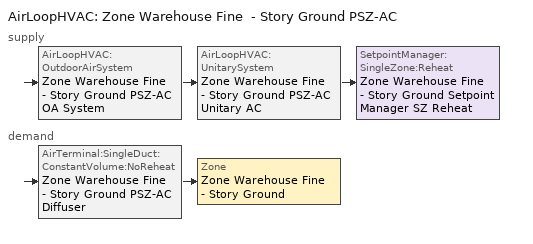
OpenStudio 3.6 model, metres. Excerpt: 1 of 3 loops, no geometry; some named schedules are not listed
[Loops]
AirLoopHVAC 'Zone Warehouse Fine  - Story Ground PSZ-AC'
 supply: AirLoopHVAC:OutdoorAirSystem 'Zone Warehouse Fine  - Story Ground PSZ-AC OA System' > AirLoopHVAC:UnitarySystem 'Zone Warehouse Fine  - Story Ground PSZ-AC Unitary AC' > SetpointManager:SingleZone:Reheat 'Zone Warehouse Fine  - Story Ground Setpoint Manager SZ Reheat'
 demand: AirTerminal:SingleDuct:ConstantVolume:NoReheat 'Zone Warehouse Fine  - Story Ground PSZ-AC Diffuser' > Zone 'Zone Warehouse Fine  - Story Ground'
[Sizing:Zone]
Zone Warehouse Fine  - Story Ground: Zone Cooling Design Supply Air Temperature Input Method=SupplyAirTemperature; Zone Cooling Design Supply Air Temperature {C}=12.7778; Zone Cooling Design Supply Air Temperature Difference {deltaC}=11.11; Zone Heating Design Supply Air Temperature Input Method=SupplyAirTemperature; Zone Heating Design Supply Air Temperature {C}=50; Zone Heating Design Supply Air Temperature Difference {deltaC}=11.11; Zone Cooling Design Supply Air Humidity Ratio {kg-H2O/kg-air}=0.0085; Zone Heating Design Supply Air Humidity Ratio {kg-H2O/kg-air}=0.008; Cooling Design Air Flow Method=DesignDay; Heating Design Air Flow Method=DesignDay; Account for Dedicated Outdoor Air System=No; Dedicated Outdoor Air System Control Strategy=NeutralSupplyAir; Dedicated Outdoor Air Low Setpoint Temperature for Design {C}=autosize; Dedicated Outdoor Air High Setpoint Temperature for Design {C}=autosize; Zone Load Sizing Method=Sensible Load Only No Latent Load; Zone Latent Cooling Design Supply Air Humidity Ratio Input Method=HumidityRatioDifference; Zone Cooling Design Supply Air Humidity Ratio Difference {kgWater/kgDryAir}=0.005; Zone Latent Heating Design Supply Air Humidity Ratio Input Method=HumidityRatioDifference; Zone Humidification Design Supply Air Humidity Ratio Difference {kgWater/kgDryAir}=0.005
[Zone equipment]
Zone Warehouse Fine  - Story Ground: Zone Warehouse Fine  - Story Ground PSZ-AC Diffuser
[AirLoopHVAC]
Zone Warehouse Fine  - Story Ground PSZ-AC: Availability Schedule=Zone Warehouse Fine  - Story Ground PSZ-AC Occ Sch; Design Supply Air Flow Rate {m3/s}=autosize; Design Return Air Flow Fraction of Supply Air Flow=1
[Sizing:System]
Zone Warehouse Fine  - Story Ground PSZ-AC: Type of Load to Size On=Sensible; Design Outdoor Air Flow Rate {m3/s}=Autosize; Central Heating Maximum System Air Flow Ratio=1; Preheat Design Temperature {C}=7.22222; Preheat Design Humidity Ratio {kg-H2O/kg-Air}=0.008; Precool Design Temperature {C}=12.7778; Precool Design Humidity Ratio {kg-H2O/kg-Air}=0.008; Central Cooling Design Supply Air Temperature {C}=12.7778; Central Heating Design Supply Air Temperature {C}=50; Sizing Option=Coincident; 100% Outdoor Air in Cooling=No; 100% Outdoor Air in Heating=No; Central Cooling Design Supply Air Humidity Ratio {kg-H2O/kg-Air}=0.0085; Central Heating Design Supply Air Humidity Ratio {kg-H2O/kg-Air}=0.008; Cooling Design Air Flow Method=DesignDay; Heating Design Air Flow Method=DesignDay; System Outdoor Air Method=ZoneSum; Zone Maximum Outdoor Air Fraction=1; Cooling Supply Air Flow Rate Per Floor Area {m3/s-m2}=0.00996765; Cooling Fraction of Autosized Cooling Supply Air Flow Rate=1; Cooling Supply Air Flow Rate Per Unit Cooling Capacity {m3/s-W}=3.94755e-05; Heating Supply Air Flow Rate Per Floor Area {m3/s-m2}=0.00996765; Heating Fraction of Autosized Heating Supply Air Flow Rate=1; Heating Fraction of Autosized Cooling Supply Air Flow Rate=1; Heating Supply Air Flow Rate Per Unit Heating Capacity {m3/s-W}=3.15882e-05; Cooling Design Capacity Method=CoolingDesignCapacity; Cooling Design Capacity {W}=autosize; Cooling Design Capacity Per Floor Area {W/m2}=234.7; Fraction of Autosized Cooling Design Capacity=1; Heating Design Capacity Method=HeatingDesignCapacity; Heating Design Capacity {W}=autosize; Heating Design Capacity Per Floor Area {W/m2}=157; Fraction of Autosized Heating Design Capacity=1; Central Cooling Capacity Control Method=OnOff; Occupant Diversity=autosize
[SetpointManager:SingleZone:Reheat]
Zone Warehouse Fine  - Story Ground Setpoint Manager SZ Reheat: Minimum Supply Air Temperature {C}=12.7778; Maximum Supply Air Temperature {C}=50; Control Zone=Zone Warehouse Fine  - Story Ground; Setpoint Node or NodeList=Zone Warehouse Fine  - Story Ground PSZ-AC Supply Outlet Node
[Coil:Heating:Electric] Efficiency=1
Name | Availability Schedule | Nominal Capacity {W}
Zone Warehouse Fine  - Story Ground PSZ-AC Electric Htg Coil | Always On Discrete
Zone Warehouse Fine  - Story Ground PSZ-AC No Heat | Always Off Discrete | 0
[Coil:Cooling:DX:SingleSpeed]
Zone Warehouse Fine  - Story Ground PSZ-AC 1spd DX AC Clg Coil 4kBtu/hr 13.0SEER: Availability Schedule=Always On Discrete; Rated Total Cooling Capacity {W}=autosize; Rated Sensible Heat Ratio=autosize; Rated COP {W/W}=3.91157; Rated Air Flow Rate {m3/s}=autosize; Rated Evaporator Fan Power Per Volume Flow Rate 2017 {W/(m3/s)}=773.3; Rated Evaporator Fan Power Per Volume Flow Rate 2023 {W/(m3/s)}=934.4; Total Cooling Capacity Function of Temperature Curve=PSZ-Fine Storage DX Coil Cap-FT; Total Cooling Capacity Function of Flow Fraction Curve=DX Coil Cap-FF; Energy Input Ratio Function of Temperature Curve=PSZ-AC DX Coil EIR-FT; Energy Input Ratio Function of Flow Fraction Curve=Split DX Coil EIR-FF; Part Load Fraction Correlation Curve=HPACCOOLPLFFPLR; Minimum Outdoor Dry-Bulb Temperature for Compressor Operation {C}=-25; Nominal Time for Condensate Removal to Begin {s}=0; Ratio of Initial Moisture Evaporation Rate and Steady State Latent Capacity=0; Maximum Cycling Rate {cycles/hr}=0; Latent Capacity Time Constant {s}=0; Condenser Type=AirCooled; Evaporative Condenser Effectiveness=0.9; Evaporative Condenser Air Flow Rate {m3/s}=autosize; Evaporative Condenser Pump Rated Power Consumption {W}=autosize; Crankcase Heater Capacity {W}=0; Maximum Outdoor Dry-Bulb Temperature for Crankcase Heater Operation {C}=10; Basin Heater Capacity {W/K}=0; Basin Heater Setpoint Temperature {C}=2
[Fan:OnOff]
Zone Warehouse Fine  - Story Ground PSZ-AC Fan: Availability Schedule=Always On Discrete; Fan Total Efficiency=0.55575; Pressure Rise {Pa}=622.722; Maximum Flow Rate {m3/s}=autosize; Motor Efficiency=0.855; Motor In Airstream Fraction=1; Fan Power Ratio Function of Speed Ratio Curve=Fan On Off Power Curve; Fan Efficiency Ratio Function of Speed Ratio Curve=Fan On Off Efficiency Curve
[AirLoopHVAC:UnitarySystem]
Zone Warehouse Fine  - Story Ground PSZ-AC Unitary AC: Control Type=Load; Controlling Zone or Thermostat Location=Zone Warehouse Fine  - Story Ground; Dehumidification Control Type=None; Availability Schedule=Outage Availability Schedule; Supply Fan=Zone Warehouse Fine  - Story Ground PSZ-AC Fan; Fan Placement=DrawThrough; Supply Air Fan Operating Mode Schedule=Zone Warehouse Fine  - Story Ground PSZ-AC Occ Sch; Heating Coil=Zone Warehouse Fine  - Story Ground PSZ-AC Electric Htg Coil; DX Heating Coil Sizing Ratio=1; Cooling Coil=Zone Warehouse Fine  - Story Ground PSZ-AC 1spd DX AC Clg Coil 4kBtu/hr 13.0SEER; Use DOAS DX Cooling Coil=No; DOAS DX Cooling Coil Leaving Minimum Air Temperature {C}=2; Latent Load Control=SensibleOnlyLoadControl; Supplemental Heating Coil=Zone Warehouse Fine  - Story Ground PSZ-AC No Heat; Supply Air Flow Rate During Cooling Operation {m3/s}=Autosize; Supply Air Flow Rate During Heating Operation {m3/s}=Autosize; Supply Air Flow Rate When No Cooling or Heating is Required {m3/s}=Autosize; Maximum Supply Air Temperature {C}=80; Maximum Outdoor Dry-Bulb Temperature for Supplemental Heater Operation {C}=21; Maximum Cycling Rate {cycles/hr}=2.5; Heat Pump Time Constant {s}=60; Fraction of On-Cycle Power Use=0.01; Heat Pump Fan Delay Time {s}=60; Ancilliary On-Cycle Electric Power {W}=0; Ancilliary Off-Cycle Electric Power {W}=0
[Controller:OutdoorAir]
Zone Warehouse Fine  - Story Ground PSZ-AC OA System Controller: Minimum Outdoor Air Flow Rate {m3/s}=autosize; Maximum Outdoor Air Flow Rate {m3/s}=Autosize; Economizer Control Type=NoEconomizer; Economizer Control Action Type=ModulateFlow; Economizer Maximum Limit Dry-Bulb Temperature {C}=28; Economizer Maximum Limit Enthalpy {J/kg}=64000; Lockout Type=LockoutWithHeating; Minimum Limit Type=FixedMinimum; Minimum Outdoor Air Schedule=Zone Warehouse Fine  - Story Ground PSZ-AC Occ Sch; Maximum Fraction of Outdoor Air Schedule=ZoneWarehouseFineStoryGroundPSZACmaxOASch; Controller Mechanical Ventilation=Controller Mechanical Ventilation 1; High Humidity Control=No; Heat Recovery Bypass Control Type=BypassWhenWithinEconomizerLimits
[Controller:MechanicalVentilation]
Controller Mechanical Ventilation 1: Availability Schedule=Always On Discrete
[AirLoopHVAC:OutdoorAirSystem]
Zone Warehouse Fine  - Story Ground PSZ-AC OA System: Controller=Zone Warehouse Fine  - Story Ground PSZ-AC OA System Controller
[AirTerminal:SingleDuct:ConstantVolume:NoReheat]
Zone Warehouse Fine  - Story Ground PSZ-AC Diffuser: Availability Schedule=Always On Discrete; Maximum Air Flow Rate {m3/s}=AutoSize
[Schedule:Constant]
Name | Value
Always On Discrete | 1
Always Off Discrete | 0
[Schedule:Ruleset]
Name | Default Day Schedule | Summer Design Day Schedule | Winter Design Day Schedule
Zone Warehouse Fine  - Story Ground PSZ-AC Occ Sch | Zone Warehouse Fine  - Story Ground PSZ-AC Occ Sch Default | Zone Warehouse Fine  - Story Ground PSZ-AC Occ Sch Summer Design Day | Zone Warehouse Fine  - Story Ground PSZ-AC Occ Sch Winter Design Day
ZoneWarehouseFineStoryGroundPSZACmaxOASch | ZoneWarehouseFineStoryGroundPSZACmaxOASchDefault
[Schedule:Day]
Zone Warehouse Fine  - Story Ground PSZ-AC Occ Sch Default; Zone Warehouse Fine  - Story Ground PSZ-AC Occ Sch Sunday: 24, 0, 0
Zone Warehouse Fine  - Story Ground PSZ-AC Occ Sch Winter Design Day; Zone Warehouse Fine  - Story Ground PSZ-AC Occ Sch Summer Design Day: 24, 0, 1
ZoneWarehouseFineStoryGroundPSZACmaxOASchDefault: 24, 0, 0.7
Schedule Day 19: 1, 0, 0.7, 2, 0, 0.7, 3, 0, 0.7, 4, 0, 0.7, 5, 0, 0.7, 6, 0, 0, 7, 0, 0, 8, 0, 0, 9, 0, 0, 10, 0, 0, 11, 0, 0, 12, 0, 0, 13, 0, 0, 14, 0, 0, 15, 0, 0, 16, 0, 0, 17, 0, 0, 18, 0, 0, 19, 0, 0, 20, 0, 0, 21, 0, 0, 22, 0, 0, 23, 0, 0, 24, 0, 0
Schedule Day 21; Schedule Day 22; Schedule Day 23; Schedule Day 95; Schedule Day 96; Schedule Day 97; Schedule Day 98; Schedule Day 99: 1, 0, 0, 2, 0, 0, 3, 0, 0, 4, 0, 0, 5, 0, 0, 6, 0, 0, 7, 0, 0, 8, 0, 0, 9, 0, 0, 10, 0, 0, 11, 0, 0, 12, 0, 0, 13, 0, 0, 14, 0, 0, 15, 0, 0, 16, 0, 0, 17, 0, 0, 18, 0, 0, 19, 0, 0, 20, 0, 0, 21, 0, 0, 22, 0, 0, 23, 0, 0, 24, 0, 0
Schedule Day 24: 1, 0, 0.7, 2, 0, 0.7, 3, 0, 0.7, 4, 0, 0.7, 5, 0, 0.7, 6, 0, 0.7, 7, 0, 0.7, 8, 0, 0.7, 9, 0, 0.7, 10, 0, 0.7, 11, 0, 0.7, 12, 0, 0.7, 13, 0, 0.7, 14, 0, 0.7, 15, 0, 0.7, 16, 0, 0.7, 17, 0, 0.7, 18, 0, 0.7, 19, 0, 0.7, 20, 0, 0.7, 21, 0, 0.7, 22, 0, 0.7, 23, 0, 0.7, 24, 0, 0.7
[Schedule:Rule] Apply Sunday=Yes; Apply Monday=Yes; Apply Tuesday=Yes; Apply Wednesday=Yes; Apply Friday=Yes; Apply Saturday=Yes; Date Specification Type=DateRange
Name | Schedule Ruleset | Rule Order | Day Schedule | Start Month | Start Day | End Month | End Day | Apply Thursday
Zone Warehouse Fine  - Story Ground PSZ-AC Occ Sch Sunday Rule | Zone Warehouse Fine  - Story Ground PSZ-AC Occ Sch | 5 | Zone Warehouse Fine  - Story Ground PSZ-AC Occ Sch Sunday | 1 | 1 | 12 | 31
ZoneWarehouseFineStoryGroundPSZACmaxOASch Outage Day 124 | ZoneWarehouseFineStoryGroundPSZACmaxOASch | 4 | Schedule Day 19 | 5 | 4 | 5 | 4 | Yes
ZoneWarehouseFineStoryGroundPSZACmaxOASch Outage Day 125 | ZoneWarehouseFineStoryGroundPSZACmaxOASch | 3 | Schedule Day 21 | 5 | 5 | 5 | 5 | Yes
ZoneWarehouseFineStoryGroundPSZACmaxOASch Outage Day 126 | ZoneWarehouseFineStoryGroundPSZACmaxOASch | 2 | Schedule Day 22 | 5 | 6 | 5 | 6 | Yes
ZoneWarehouseFineStoryGroundPSZACmaxOASch Outage Day 127 | ZoneWarehouseFineStoryGroundPSZACmaxOASch | 1 | Schedule Day 23 | 5 | 7 | 5 | 7 | Yes
ZoneWarehouseFineStoryGroundPSZACmaxOASch Outage Day 128 | ZoneWarehouseFineStoryGroundPSZACmaxOASch | 0 | Schedule Day 24 | 5 | 8 | 5 | 8 | Yes
Zone Warehouse Fine  - Story Ground PSZ-AC Occ Sch Outage Day 124 | Zone Warehouse Fine  - Story Ground PSZ-AC Occ Sch | 4 | Schedule Day 95 | 5 | 4 | 5 | 4 | Yes
Zone Warehouse Fine  - Story Ground PSZ-AC Occ Sch Outage Day 125 | Zone Warehouse Fine  - Story Ground PSZ-AC Occ Sch | 3 | Schedule Day 96 | 5 | 5 | 5 | 5 | Yes
Zone Warehouse Fine  - Story Ground PSZ-AC Occ Sch Outage Day 126 | Zone Warehouse Fine  - Story Ground PSZ-AC Occ Sch | 2 | Schedule Day 97 | 5 | 6 | 5 | 6 | Yes
Zone Warehouse Fine  - Story Ground PSZ-AC Occ Sch Outage Day 127 | Zone Warehouse Fine  - Story Ground PSZ-AC Occ Sch | 1 | Schedule Day 98 | 5 | 7 | 5 | 7 | Yes
Zone Warehouse Fine  - Story Ground PSZ-AC Occ Sch Outage Day 128 | Zone Warehouse Fine  - Story Ground PSZ-AC Occ Sch | 0 | Schedule Day 99 | 5 | 8 | 5 | 8 | Yes
[Curve:Exponent]
Fan On Off Power Curve: Coefficient1 Constant=1; Coefficient2 Constant=0; Coefficient3 Constant=0; Minimum Value of x=0; Maximum Value of x=1
[Curve:Cubic]
Fan On Off Efficiency Curve: Coefficient1 Constant=1; Coefficient2 x=0; Coefficient3 x**2=0; Coefficient4 x**3=0; Minimum Value of x=0; Maximum Value of x=1
[Curve:Biquadratic] Minimum Value of x=12.77778; Maximum Value of x=23.88889; Minimum Value of y=23.88889; Maximum Value of y=46.11111
Name | Coefficient1 Constant | Coefficient2 x | Coefficient3 x**2 | Coefficient4 y | Coefficient5 y**2 | Coefficient6 x*y
PSZ-Fine Storage DX Coil Cap-FT | 0.942588 | 0.00954335 | 0.00068377 | -0.0110427 | 5.249e-06 | -9.72e-06
PSZ-AC DX Coil EIR-FT | 0.342414 | 0.034885 | -0.0006237 | 0.00497722 | 0.000437951 | -0.000728028
[Curve:Quadratic]
Name | Coefficient1 Constant | Coefficient2 x | Coefficient3 x**2 | Minimum Value of x | Maximum Value of x
DX Coil Cap-FF | 0.8 | 0.2 | 0 | 0.5 | 1.5
Split DX Coil EIR-FF | 1.1552 | -0.1808 | 0.0256 | 0.5 | 1.5
HPACCOOLPLFFPLR | 0.85 | 0.15 | 0 | 0 | 1
